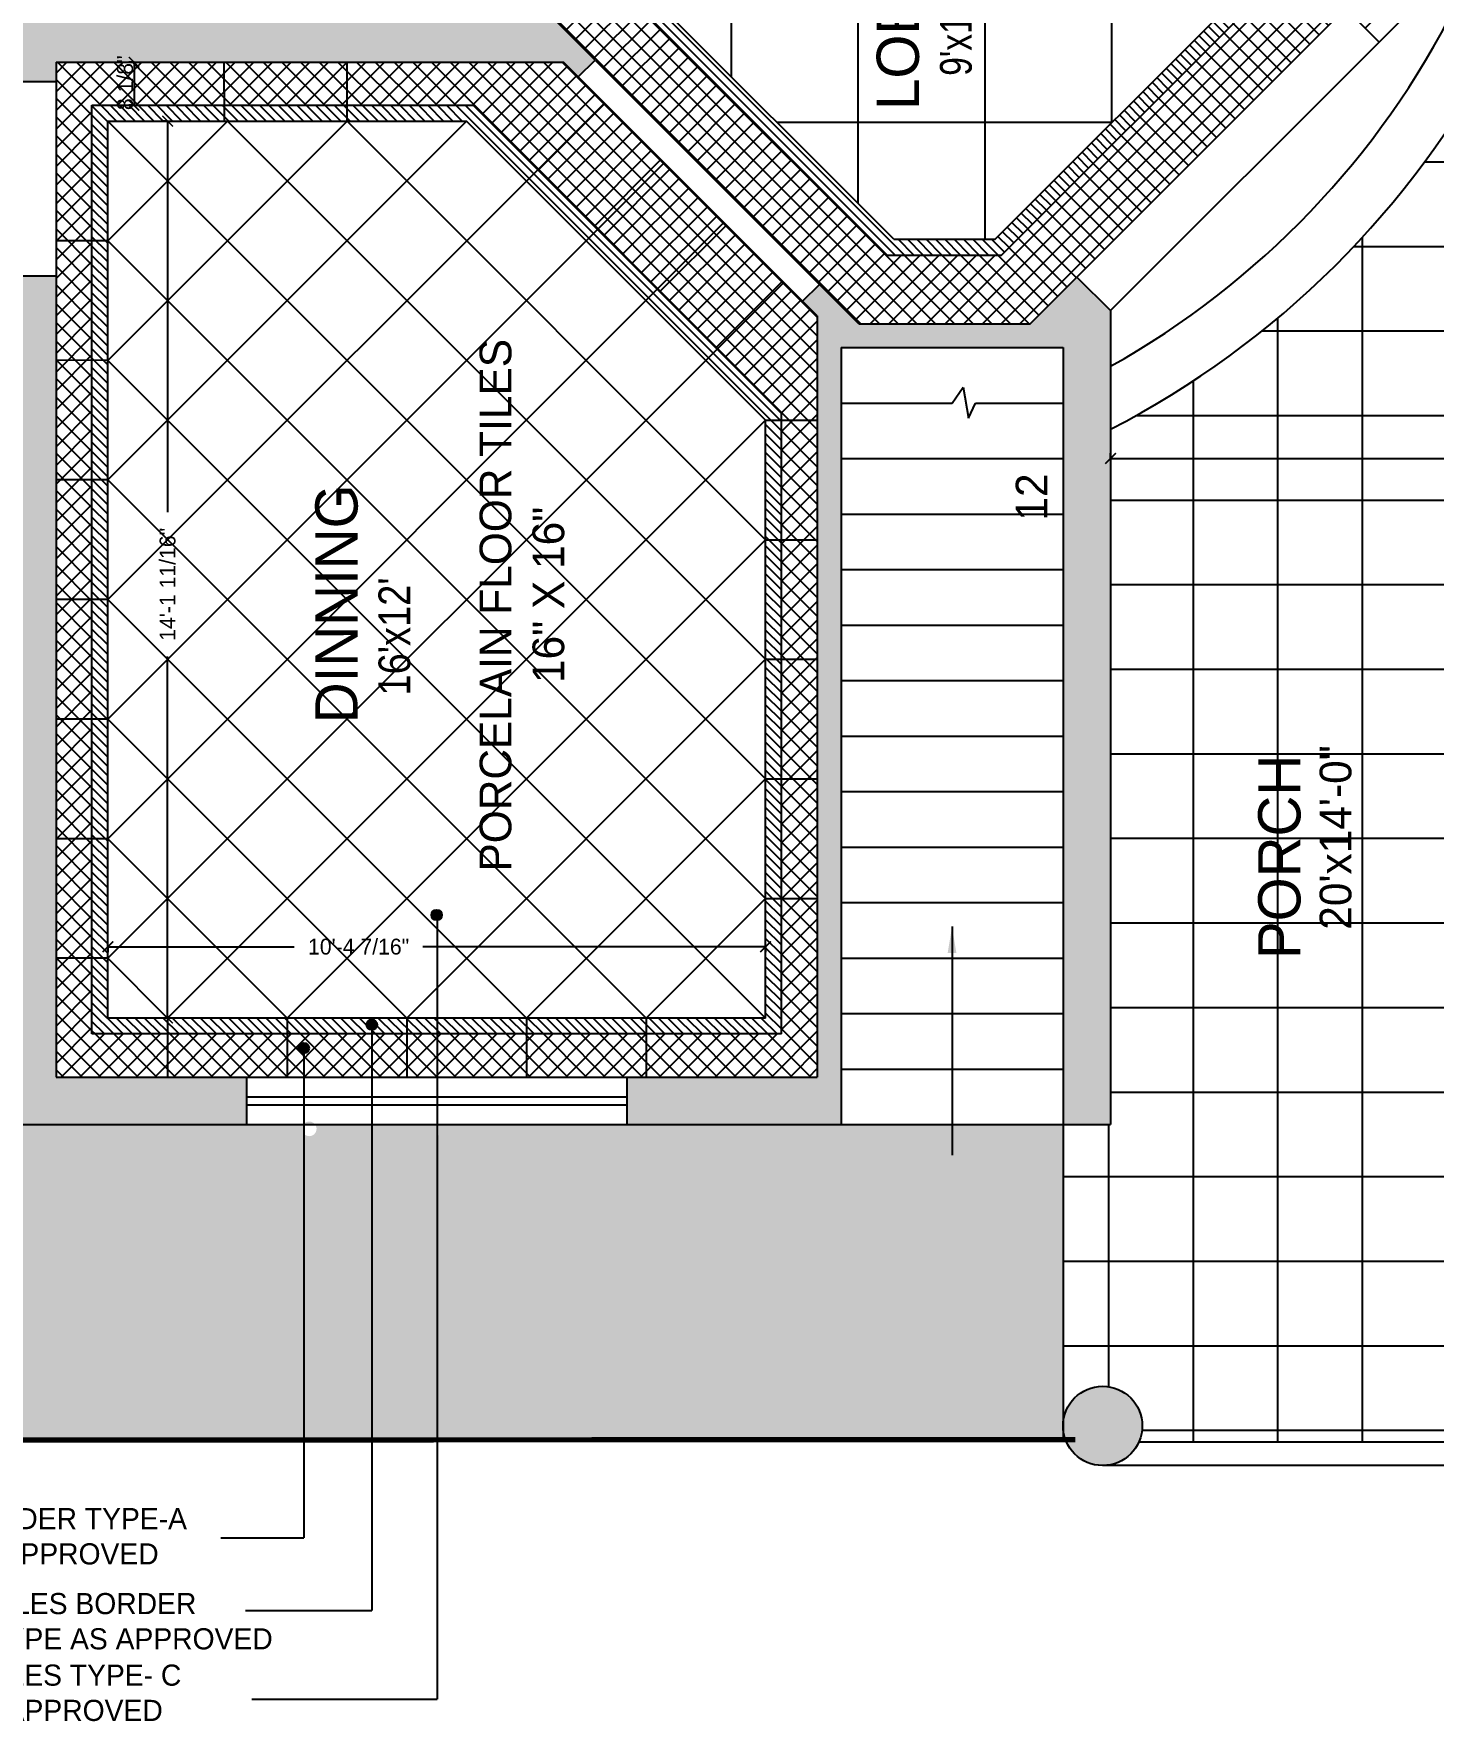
# Model space of a CAD drawing. Extents: x 10753 to 18704, y -5361 to 1140.
# Drawn here: x 14694.2 to 14958.9, y -1560.5 to -1241.2 of the extents above; entities that cross this region are included whole.
import ezdxf

# ---------------------------------------------------------------- set-up
doc = ezdxf.new("R2010")
doc.units = 0
doc.header["$LTSCALE"] = 30
doc.header["$MEASUREMENT"] = 0
doc.header["$PDMODE"] = 3
doc.layers.get('0').update_dxf_attribs({"linetype": 'CONTINUOUS'})
doc.layers.get('DEFPOINTS').update_dxf_attribs({"linetype": 'CONTINUOUS'})
for name, color, linetype in [('DIM', 6, 'CONTINUOUS'), ('FLOORING', 194, 'CONTINUOUS'), ('Flooring border', 194, 'CONTINUOUS'), ('stairs terrace', 1, 'CONTINUOUS'), ('TEXT', 13, 'CONTINUOUS'), ('WALL', 2, 'CONTINUOUS'), ('Walls Hatch', 51, 'CONTINUOUS'), ('WINDOW', 5, 'CONTINUOUS')]:
    doc.layers.add(name, color=color, linetype=linetype)
doc.styles.add('EE', font='eurr____.ttf')
doc.styles.get("Standard").update_dxf_attribs({"font": 'stylu.ttf', "height": 3})
doc.dimstyles.new('D1', dxfattribs={"dimtxt": 6, "dimasz": 5, "dimexe": 1, "dimexo": 2, "dimgap": 1, "dimtad": 1, "dimdec": 4, "dimzin": 3, "dimdsep": 46, "dimlunit": 4, "dimtxsty": 'Standard', "dimcen": 3, "dimclrd": 7, "dimclre": 7, "dimclrt": 2, "dimadec": 0, "dimazin": 0, "dimtfac": 1, "dimtdec": 4, "dimtofl": 0, "dimtmove": 2, "dimatfit": 3, "dimfxl": 1, "dimfrac": 2, "dimtolj": 1, "dimtzin": 1, "dimarcsym": 0})
pattern_1 = [(135, (18977.55259874927, -15969.42390027135), (-0.8838834764831844, -0.8838834764831842), [])]

# ---------------------------------------------------------------- blocks, each defined once
blk = doc.blocks.new('WINDOW')
for p, q in [((12, 0), (0, 0)), ((12, -3.75), (0, -3.75)), ((12, -5.25), (0, -5.25)), ((12, -9), (0, -9))]:
    blk.add_line(p, q)
blk = doc.blocks.new('_ArchTick')
at = {"color": 0, "linetype": 'ByBlock', "const_width": 0.15}
blk.add_lwpolyline([(-0.5, -0.5), (0.5, 0.5)], dxfattribs=at)
blk = doc.blocks.new('*D325')
at = {"layer": 'DEFPOINTS', "color": 0, "transparency": 16777216}
for p in [(14897.89477537861, -1321.544338111734), (15058.39477537861, -1321.544338111734), (15058.39477537861, -1321.544338111734)]:
    blk.add_point(p, dxfattribs=at)
at = {"layer": 'FLOORING', "color": 4, "lineweight": -2, "transparency": 16777216}
for p, q in [((14897.89477537861, -1321.544338111734), (14897.89477537861, -1320.544338111734)), ((14897.89477537861, -1321.544338111734), (14968.38072825355, -1321.544338111734)), ((15058.39477537861, -1321.544338111734), (14989.75774143071, -1321.544338111734)), ((15058.39477537861, -1321.544338111734), (15058.39477537861, -1320.544338111734))]:
    blk.add_line(p, q, dxfattribs=at)
at = {"layer": 'FLOORING', "color": 4, "lineweight": -2, "transparency": 16777216, "xscale": 2, "yscale": 2, "zscale": 2, "rotation": 180}
blk.add_blockref('_ArchTick', (14897.89477537861, -1321.544338111734), dxfattribs=at)
at = {"layer": 'FLOORING', "color": 4, "lineweight": -2, "transparency": 16777216, "xscale": 2, "yscale": 2, "zscale": 2}
blk.add_blockref('_ArchTick', (15058.39477537861, -1321.544338111734), dxfattribs=at)
at = {"layer": 'FLOORING', "color": 4, "transparency": 16777216, "insert": (14979.06923484213, -1321.544338111734), "char_height": 3, "attachment_point": 5}
blk.add_mtext('\\A1;13\'-4 1/2"', dxfattribs=at)
blk = doc.blocks.new('*D326')
at = {"layer": 'DEFPOINTS', "color": 0, "transparency": 16777216}
for p in [(14716.52393313077, -1246.576059981014), (14713.12962111876, -1254.723246238625), (14716.52393313077, -1254.723246238625)]:
    blk.add_point(p, dxfattribs=at)
at = {"layer": 'FLOORING', "color": 4, "lineweight": -2, "transparency": 16777216}
for p, q in [((14713.12962111876, -1246.576059981014), (14712.12962111876, -1246.576059981014)), ((14713.12962111876, -1246.576059981014), (14713.12962111876, -1254.723246238625)), ((14713.12962111876, -1254.723246238625), (14712.12962111876, -1254.723246238625))]:
    blk.add_line(p, q, dxfattribs=at)
at = {"layer": 'FLOORING', "color": 4, "lineweight": -2, "transparency": 16777216, "xscale": 2, "yscale": 2, "zscale": 2}
for p, rotation in [((14713.12962111876, -1246.576059981014), 90), ((14713.12962111876, -1254.723246238625), 270)]:
    blk.add_blockref('_ArchTick', p, dxfattribs=dict(at, rotation=rotation))
at = {"layer": 'FLOORING', "color": 4, "transparency": 16777216, "insert": (14711.43196372491, -1250.464385152436), "char_height": 3, "attachment_point": 5, "rotation": 90}
blk.add_mtext('\\A1;8 1/8"', dxfattribs=at)
blk = doc.blocks.new('*D327')
at = {"layer": 'DEFPOINTS', "color": 0, "transparency": 16777216}
for p in [(14719.48308713318, -1257.723246238625), (14719.48308713318, -1427.428873723407), (14719.48308713318, -1427.428873723407)]:
    blk.add_point(p, dxfattribs=at)
at = {"layer": 'FLOORING', "color": 4, "lineweight": -2, "transparency": 16777216}
for p, q in [((14719.48308713318, -1257.723246238625), (14718.48308713318, -1257.723246238625)), ((14719.48308713318, -1257.723246238625), (14719.48308713318, -1331.685632356807)), ((14719.48308713318, -1427.428873723407), (14719.48308713318, -1359.018721668667)), ((14719.48308713318, -1427.428873723407), (14718.48308713318, -1427.428873723407))]:
    blk.add_line(p, q, dxfattribs=at)
at = {"layer": 'FLOORING', "color": 4, "lineweight": -2, "transparency": 16777216, "xscale": 2, "yscale": 2, "zscale": 2}
for p, rotation in [((14719.48308713318, -1257.723246238625), 90), ((14719.48308713318, -1427.428873723407), 270)]:
    blk.add_blockref('_ArchTick', p, dxfattribs=dict(at, rotation=rotation))
at = {"layer": 'FLOORING', "color": 4, "transparency": 16777216, "insert": (14719.48308713318, -1345.352177012735), "char_height": 3, "attachment_point": 5, "rotation": 90}
blk.add_mtext('\\A1;14\'-1 11/16"', dxfattribs=at)
blk = doc.blocks.new('*D359')
at = {"layer": 'DEFPOINTS', "color": 0, "transparency": 16777216}
for p in [(14708.1693786342, -1409.807810915694), (14832.62017212303, -1409.807810915694), (14832.62017212303, -1413.920535069513)]:
    blk.add_point(p, dxfattribs=at)
at = {"layer": 'TEXT', "color": 4, "lineweight": -2, "transparency": 16777216}
for p, q in [((14708.1693786342, -1413.920535069513), (14708.1693786342, -1414.920535069513)), ((14708.1693786342, -1413.920535069513), (14743.44131716278, -1413.920535069513)), ((14832.62017212303, -1413.920535069513), (14767.79636840729, -1413.920535069513)), ((14832.62017212303, -1413.920535069513), (14832.62017212303, -1414.920535069513))]:
    blk.add_line(p, q, dxfattribs=at)
at = {"layer": 'TEXT', "color": 4, "lineweight": -2, "transparency": 16777216, "xscale": 2, "yscale": 2, "zscale": 2, "rotation": 180}
blk.add_blockref('_ArchTick', (14708.1693786342, -1413.920535069513), dxfattribs=at)
at = {"layer": 'TEXT', "color": 4, "lineweight": -2, "transparency": 16777216, "xscale": 2, "yscale": 2, "zscale": 2}
blk.add_blockref('_ArchTick', (14832.62017212303, -1413.920535069513), dxfattribs=at)
at = {"layer": 'TEXT', "color": 4, "transparency": 16777216, "insert": (14755.61884278504, -1413.920535069513), "char_height": 3, "attachment_point": 5}
blk.add_mtext('\\A1;10\'-4 7/16"', dxfattribs=at)

msp = doc.modelspace()

# ---------------------------------------------------------------- hatches: boundary and pattern name
at = {"layer": 'DEFPOINTS', "linetype": 'Continuous'}
h = msp.add_hatch(dxfattribs=at)
h.set_pattern_fill('ANSI31', color=51, angle=90)
h.set_pattern_definition([(135, (15130.67919500689, -18770.06797183647), (-0.0883883476483185, -0.0883883476483184), [])])
h.paths.add_polyline_path([(14962.65627455528, -1220.586638742994), (14962.65627455528, -1215.076059981025), (14958.15627455528, -1215.076059981025), (14958.15627455528, -1220.586638742994), (14950.81758127658, -1227.925332021686), (14957.18154230726, -1234.289293052364), (14959.73540700292, -1231.735428356716, 0.2329544322991379), (15016.4538813522, -1257.076059981025), (15058.39477537861, -1257.076059981025, -0.4744978678080794), (15051.04630615026, -1248.076059981025), (15049.39477537861, -1248.076059981025), (15049.39477537861, -1231.576059981025), (15040.39477537861, -1231.576059981025), (15040.39477537861, -1248.076059981025), (15016.27899094797, -1248.076059981025, -0.2627850937732732)])
h.paths.add_polyline_path([(15040.39477537861, -1186.576059981025), (15040.39477537861, -1198.576059981025), (15049.39477537861, -1198.576059981025), (15049.39477537861, -1186.576059981025), (15061.39477537861, -1186.576059981025), (15061.39477537861, -1048.576059981025), (15052.39477537861, -1048.576059981025), (15052.39477537861, -1177.576059981014), (14947.39477537861, -1177.576059981014), (14947.39477537861, -1186.576059981014), (14958.15627455528, -1186.576059981025)])
h.paths.add_polyline_path([(14958.15627455528, -1191.076059981025), (14962.65627455528, -1191.076059981025), (14962.65627455528, -1186.576059981025), (14958.15627455528, -1186.576059981025)], flags=17)
h.paths.add_polyline_path([(15014.20241947409, -1177.402819384535), (15014.20241947409, -1163.230784245433), (15007.25146779034, -1163.230784245433), (15007.25146779034, -1177.402819384535)], flags=25)
at = {"layer": 'DIM'}
msp.add_hatch(color=256, dxfattribs=at).paths.add_polyline_path([(14903.89477537861, -1504.576059981025, 1), (14888.89477537861, -1504.576059981025, 1)])
at = {"layer": 'FLOORING'}
h = msp.add_hatch(dxfattribs=at)
h.set_pattern_fill('AR-HBONE', color=256, scale=1.399999999999999, angle=90)
h.set_pattern_definition([(135, (15130.67919500689, -18770.06797183647), (-7.91959594928933, 1.084935391491876e-15), [16.79999999999999, -5.599999999999999]), (225, (15126.71939703189, -18766.10817386147), (-7.91959594928933, 1.084935391491876e-15), [16.79999999999999, -5.599999999999999])])
h.paths.add_polyline_path([(14180.07745588081, -940.5449251781042), (14180.07745588082, -1233.427195999525), (14239.39477537861, -1233.427195999525), (14239.39477537861, -1191.076059981025), (14239.39477537861, -1089.076059981025), (14239.39477537861, -1041.076059981025), (14239.39477537861, -976.5760599810251), (14417.79518575141, -976.5760599810251), (14417.79518575141, -940.5449251780933)])
edge = h.paths.add_edge_path()
edge.add_line((14180.07745588082, -1233.427195999525), (14180.07745588082, -1507.399280245785))
edge.add_line((14180.07745588082, -1507.399280245785), (14420.00133666198, -1507.326585569166))
edge.add_line((14420.00133666198, -1507.326585569166), (14420.00133666198, -1447.576059981014))
edge.add_line((14420.00133666198, -1447.576059981014), (14413.39477537861, -1447.576059981014))
edge.add_line((14413.39477537861, -1447.576059981014), (14239.39477537861, -1447.576059981014))
edge.add_line((14239.39477537861, -1447.576059981014), (14239.39477537861, -1420.576059981025))
edge.add_line((14239.39477537861, -1420.576059981025), (14239.39477537861, -1372.576059981014))
edge.add_line((14239.39477537861, -1372.576059981014), (14239.39477537861, -1363.934251971457))
edge.add_line((14239.39477537861, -1363.934251971457), (14238.86644854729, -1363.934251971457))
edge.add_arc((14214.86644854729, -1363.934251971457), 23.99999999999989, 136.4984074480027, 360, ccw=False)
edge.add_arc((14198.39031834142, -1347.883470242746), 1.044251245393724, -28.260457875478608, 153.237949571769, ccw=False)
edge.add_line((14199.31009936119, -1348.377902785343), (14214.86644854729, -1363.934251971457))
edge.add_line((14214.86644854729, -1363.934251971457), (14239.39477537861, -1363.934251971457))
edge.add_line((14239.39477537861, -1363.934251971457), (14239.39477537861, -1323.076059981025))
edge.add_line((14239.39477537861, -1323.076059981025), (14224.39477537861, -1323.076059981025))
edge.add_line((14224.39477537861, -1323.076059981025), (14224.39477537861, -1293.076059981025))
edge.add_line((14224.39477537861, -1293.076059981025), (14239.39477537861, -1293.076059981025))
edge.add_line((14239.39477537861, -1293.076059981025), (14239.39477537861, -1275.076059981025))
edge.add_line((14239.39477537861, -1275.076059981025), (14239.39477537861, -1233.427195999533))
edge.add_line((14239.39477537861, -1233.427195999533), (14180.07745588082, -1233.427195999525))
h.paths.add_polyline_path([(14510.89477537861, -1447.576059981036), (14474.89477537861, -1447.576059981014), (14449.39477537861, -1447.576059981014), (14445.21574767987, -1447.576059981014), (14445.21574767987, -1507.318945840057), (14745.24617628852, -1507.228039445444), (14745.24617628852, -1447.576059981025), (14734.39477537861, -1447.576059981025), (14633.89477537861, -1447.576059981025), (14561.89477537861, -1447.576059981025)])
h.paths.add_polyline_path([(14432.88960920212, -1447.576059981014), (14432.88960920212, -1507.322680543942), (14445.21574767987, -1507.318945840057), (14445.21574767987, -1447.576059981014)])
h.paths.add_polyline_path([(14420.00133666198, -1447.576059981014), (14420.00133666198, -1507.326585569166), (14432.88960920212, -1507.322680543942), (14432.88960920212, -1447.576059981014)])
h.paths.add_polyline_path([(14417.79518575141, -940.5449251780933), (14417.79518575141, -976.5760599810251), (14430.81865791855, -976.5760599810251), (14430.81865791855, -940.5449251780933)])
h.paths.add_polyline_path([(14430.81865791855, -940.5449251780933), (14430.81865791855, -976.5760599810251), (14442.77897326281, -976.5760599810251), (14442.77897326281, -940.5449251780933)])
h.paths.add_polyline_path([(14442.77897326281, -940.5449251780933), (14442.77897326281, -976.5760599810251), (14446.39477537861, -976.5760599810251), (14542.39477537861, -976.5760599810251), (14542.39477537861, -1000.576059981025), (14600.89477537861, -1000.576059981025), (14614.39894606288, -1000.576059981025), (14614.39894606288, -940.5449251780933)])
h.paths.add_polyline_path([(14627.42241823002, -940.5449251780933), (14627.42241823002, -1000.576059981025), (14639.38273357429, -1000.576059981025), (14639.38273357429, -940.5449251780933)])
h.paths.add_polyline_path([(14614.39894606288, -940.5449251780933), (14614.39894606288, -1000.576059981025), (14627.42241823002, -1000.576059981025), (14627.42241823002, -940.5449251780933)])
h.paths.add_polyline_path([(14639.38273357429, -940.5449251780933), (14639.38273357429, -1000.576059981025), (14639.38273357429, -1016.392498121194), (14758.2801892896, -1016.392498121194), (14758.2801892896, -1009.576059981025), (14744.89477537861, -1009.576059981025), (14744.89477537861, -1000.576059981025), (14803.39477537861, -1000.576059981025), (14803.39477537861, -976.5760599810251), (14863.39477537861, -976.5760599810251), (14912.24103584867, -976.5760599810251), (14912.24103584867, -940.5449251780933)])
h.paths.add_polyline_path([(14925.26450801581, -940.5449251780933), (14925.26450801581, -976.5760599810251), (14937.22482336007, -976.5760599810251), (14937.22482336007, -940.5449251780933)])
h.paths.add_polyline_path([(14912.24103584867, -940.5449251780933), (14912.24103584867, -976.5760599810251), (14925.26450801581, -976.5760599810251), (14925.26450801581, -940.5449251780933)])
h.paths.add_polyline_path([(14806.39477537861, -1447.576059981025), (14807.21977216969, -1447.576059981025), (14809.99275512506, -1447.576059981025), (14770.46058730641, -1447.576059981025), (14770.46058730641, -1507.220399716332), (14888.89477537861, -1507.184515272592), (14888.89477537861, -1447.576059981025), (14846.89477537861, -1447.576059981025)])
edge = h.paths.add_edge_path()
edge.add_arc((14746.2765024514, -1448.380148154055), 1.388529304667724, -137.9043679206693, 144.6131966806651, ccw=False)
edge.add_line((14745.24617628852, -1449.310976617316), (14745.24617628852, -1507.228039445444))
edge.add_line((14745.24617628852, -1507.228039445444), (14770.46058730641, -1507.224134420224))
edge.add_line((14770.46058730641, -1507.224134420224), (14770.74165433761, -1447.576059981025))
edge.add_line((14770.74165433761, -1447.576059981025), (14745.14448838792, -1447.576059981025))
h.paths.add_polyline_path([(14937.22482336007, -940.5449251780933), (14937.22482336007, -976.5760599810251), (15016.39477537861, -976.5760599810251), (15061.39477537861, -976.5760599810251), (15061.39477537861, -940.5449251780824)])
h = msp.add_hatch(dxfattribs=at)
h.set_pattern_fill('ANSI37', color=256, scale=20, angle=90)
h.set_pattern_definition([(135, (20727.59804930542, -16980.59408258465), (-1.767766952966368, -1.767766952966368), []), (225, (20727.59804930542, -16980.59408258465), (1.767766952966368, -1.767766952966368), [])])
h.paths.add_polyline_path([(14813.22509996381, -1102.689600847044), (14813.22509996381, -1118.994550855835), (14792.81251709851, -1154.350181492232), (14762.81251709851, -1206.311705719306), (14758.39477537861, -1213.963458832893), (14758.39477537861, -1237.576059981025), (14791.75873640929, -1237.576059981025), (14800.36355245836, -1246.180876030082), (14842.78995932955, -1288.607282901275), (14850.25873640929, -1296.076059981025), (14882.66685331725, -1296.076059981025), (14891.53081434793, -1287.212098950336), (14942.33229990234, -1236.410613395926), (14950.81758127658, -1227.925332021686), (14958.15627455528, -1220.586638742994), (14958.15627455528, -1215.076059981025), (14958.15627455528, -1191.076059981025), (14958.15627455528, -1186.576059981025), (14947.39477537861, -1186.576059981014), (14905.39477537861, -1186.576059981014), (14892.85909790647, -1186.576059981014), (14892.85909790647, -1189.909377899164, -0.298311130927857), (14890.45782519108, -1193.575993650707, -0.210325622980861), (14847.23519421588, -1193.427377413716, -0.2964399110829612), (14844.85909790647, -1189.771842322426), (14844.85909790647, -1179.846493685136), (14891.42883827992, -1171.141100484424, 0.3464394004816791)])
h.paths.add_polyline_path([(14875.08159487803, -1160.971745991935), (14828.87016148097, -1169.610160010646), (14828.87016148097, -1197.600389929933, 0.270737713234196), (14895.65368886606, -1205.492494843207, 0.1395935632589447), (14902.84320522615, -1199.576059981025), (14945.15627455528, -1199.576059981025), (14945.15627455528, -1215.201862432144), (14877.2820770064, -1283.076059981014), (14855.64351272014, -1283.076059981025), (14797.14351272014, -1224.576059981025), (14771.39477537861, -1224.576059981025), (14771.39477537861, -1217.446798334493), (14828.59445903671, -1118.374040061817, -0.2341925801142559)], flags=16)
h.paths.add_polyline_path([(14870.88462993253, -1158.704329197224), (14825.00430741231, -1167.280847866006), (14825.00430741231, -1198.379966538273, 0.2808455264099263), (14896.85273432952, -1208.242456656864, 0.119000160813809), (14904.33666764584, -1202.576059981025), (14942.15627455528, -1202.576059981025), (14942.15627455528, -1213.959221745024), (14876.03943631928, -1280.076059981014), (14856.88615340726, -1280.076059981025), (14798.38615340726, -1221.576059981025), (14774.39477537861, -1221.576059981025), (14774.39477537861, -1218.250645911784), (14829.99694429409, -1121.944864339186, -0.2111537080904453)], flags=0)
h.paths.add_polyline_path([(14850.14465427291, -1137.970802913705), (14850.14465427291, -1161.970802913694), (14826.14465427291, -1161.970802913694), (14826.14465427291, -1137.970802913694)], flags=0)
h.paths.add_polyline_path([(14898.14465427291, -1233.970802913694), (14898.14465427291, -1209.970802913694), (14922.14465427291, -1209.970802913705), (14922.14465427291, -1233.970802913694), (14898.14465427291, -1233.970802913694), (14898.14465427291, -1257.970802913705), (14850.14465427291, -1257.970802913694), (14850.14465427291, -1233.970802913694)], flags=0)
h.paths.add_polyline_path([(14868.55800780171, -1212.006489170626), (14868.55800780171, -1198.018934265795), (14859.39329330684, -1198.018934265795), (14859.39329330684, -1212.006489170626)], flags=8)
h = msp.add_hatch(dxfattribs=at)
h.set_pattern_fill('ANSI31', color=256, scale=10, angle=90)
h.set_pattern_definition(pattern_1)
h.paths.add_polyline_path([(14877.2820770064, -1283.076059981015), (14945.15627455528, -1215.201862432143), (14945.15627455528, -1199.576059981026), (14902.84320522615, -1199.576059981026, -0.1395935632588914), (14895.65368886606, -1205.492494843211, -0.270737713234188), (14828.87016148097, -1197.600389929941), (14828.87016148097, -1169.610160010645), (14875.08159487803, -1160.971745991936, 0.2341925801142831), (14828.59445903672, -1118.374040061815), (14771.39477537861, -1217.446798334489), (14771.39477537861, -1224.576059981026), (14797.14351272014, -1224.576059981024), (14855.64351272014, -1283.076059981024)])
h.paths.add_polyline_path([(14825.00430741231, -1167.280847866004), (14825.00430741231, -1198.379966538278, 0.2808455264099035), (14896.85273432951, -1208.242456656868, 0.1190001608137804), (14904.33666764584, -1202.576059981026), (14942.15627455528, -1202.576059981026), (14942.15627455528, -1213.959221745026), (14876.03943631929, -1280.076059981013), (14856.88615340726, -1280.076059981026), (14798.38615340726, -1221.576059981026), (14774.39477537861, -1221.576059981027), (14774.39477537861, -1218.250645911785), (14829.99694429409, -1121.944864339177, -0.2111537080904573), (14870.88462993253, -1158.704329197224)], flags=16)
h.paths.add_polyline_path([(14826.14465427291, -1161.970802913696), (14826.14465427291, -1137.970802913693), (14850.14465427291, -1137.9708029137), (14850.14465427291, -1161.970802913695)], flags=0)
h.paths.add_polyline_path([(14850.14465427291, -1233.970802913696), (14898.14465427291, -1233.970802913695), (14898.14465427291, -1209.970802913695), (14922.14465427291, -1209.970802913698), (14922.14465427291, -1233.970802913695), (14898.14465427291, -1233.970802913695), (14898.14465427291, -1257.970802913704), (14850.14465427291, -1257.970802913698)], flags=0)
h = msp.add_hatch(dxfattribs=at)
h.set_pattern_fill('NET', color=256, scale=128, angle=90)
h.set_pattern_definition([(90, (18977.55259874927, -15969.42390027135), (-16, 9.797174393178826e-16), []), (180, (18977.55259874927, -15969.42390027135), (-1.979717439317882e-15, -16), [])])
edge = h.paths.add_edge_path()
edge.add_line((15057.55739675774, -1257.076059981025), (15016.4538813522, -1257.076059981025))
edge.add_arc((15013.81367845584, -1186.840312982009), 70.28535286845921, 232.88761062016948, 272.1527683246654, ccw=False)
edge.add_arc((14819.18102176971, -1163.382588187965), 171.7366215949741, 297.2800389291807, 332.4217847642528, ccw=False)
edge.add_line((14897.89477537861, -1316.018141679456), (14897.89477537861, -1447.576059981025))
edge.add_line((14897.89477537861, -1447.576059981025), (14888.89477537861, -1447.576059981025))
edge.add_line((14888.89477537861, -1447.576059981025), (14888.89477537861, -1504.576059981025))
edge.add_arc((14896.39477537861, -1504.576059981025), 7.5, 90, 180, ccw=False)
edge.add_arc((14896.39477537861, -1504.576059981025), 7.5, -23.578178478201778, 90, ccw=False)
edge.add_line((14903.26863892105, -1507.576059981025), (15051.52091183618, -1507.576059981025))
edge.add_arc((15058.46245518838, -1504.581578711864), 7.559890355149792, 96.87585438728081, 203.3346677243973, ccw=False)
edge.add_line((15057.55739675774, -1497.076059981025), (15057.55739675774, -1257.076059981025))
h = msp.add_hatch(dxfattribs=at)
h.set_pattern_fill('ANSI37', color=256, scale=20, angle=90)
h.set_pattern_definition([(135, (18977.55259874927, -15969.42390027135), (-1.767766952966368, -1.767766952966368), []), (225, (18977.55259874927, -15969.42390027135), (1.767766952966368, -1.767766952966368), [])])
h.paths.add_polyline_path([(14794.39477537862, -1246.576059981014), (14698.39477537861, -1246.576059981014), (14698.39477537861, -1438.576059981025), (14842.39477537861, -1438.576059981025), (14842.39477537861, -1294.576059981014)])
h.paths.add_polyline_path([(14835.62017212303, -1313.049148046435), (14835.62017212303, -1430.428873723407), (14705.1693786342, -1430.428873723407), (14705.1693786342, -1254.723246238625), (14777.29427031522, -1254.723246238625)], flags=16)
h.paths.add_polyline_path([(14832.62017212303, -1314.291788733555), (14832.62017212303, -1427.428873723407), (14708.1693786342, -1427.428873723407), (14708.1693786342, -1257.723246238625), (14776.0516296281, -1257.723246238625)], flags=0)
h.paths.add_polyline_path([(14832.62017212303, -1314.291788733555), (14821.30646362405, -1325.605497232545), (14832.62017212303, -1336.919205731524), (14821.30646362405, -1348.232914230515), (14832.62017212303, -1359.546622729494), (14821.30646362405, -1370.860331228474), (14832.62017212303, -1382.174039727468), (14821.30646362404, -1393.487748226443), (14832.62017212303, -1404.801456725434), (14809.99275512506, -1427.428873723407), (14798.67904662607, -1416.115165224413), (14787.36533812709, -1427.428873723407), (14776.05162962811, -1416.115165224424), (14764.73792112912, -1427.428873723407), (14753.42421263014, -1416.115165224424), (14742.11050413115, -1427.428873723407), (14730.79679563217, -1416.115165224413), (14719.48308713318, -1427.428873723407), (14708.1693786342, -1416.115165224413), (14719.48308713318, -1404.801456725434), (14708.1693786342, -1393.487748226443), (14719.48308713318, -1382.174039727468), (14708.1693786342, -1370.860331228474), (14719.48308713318, -1359.546622729494), (14708.1693786342, -1348.232914230515), (14719.48308713318, -1336.919205731524), (14708.16937863419, -1325.605497232534), (14719.48308713318, -1314.291788733555), (14708.16937863419, -1302.978080234564), (14719.48308713318, -1291.664371735585), (14708.16937863419, -1280.350663236595), (14730.79679563216, -1257.723246238625), (14742.11050413115, -1269.036954737615), (14753.42421263013, -1257.723246238625), (14764.73792112912, -1269.036954737615), (14776.0516296281, -1257.723246238625)], flags=0)
h = msp.add_hatch(dxfattribs=at)
h.set_pattern_fill('ANSI31', color=256, scale=10, angle=90)
h.set_pattern_definition(pattern_1)
h.paths.add_polyline_path([(14812.11407546861, -1289.543051392023), (14809.99275512505, -1291.664371735585), (14821.30646362405, -1302.978080234575), (14823.42778396761, -1300.856759891017)])
h.paths.add_polyline_path([(14823.42778396761, -1300.856759891017), (14821.30646362405, -1302.978080234575), (14832.62017212303, -1314.291788733555), (14835.62017212303, -1314.291788733555), (14835.62017212303, -1313.049148046435)])
h.paths.add_polyline_path([(14832.62017212303, -1314.291788733555), (14832.62017212303, -1336.919205731524), (14835.62017212303, -1336.919205731524), (14835.62017212303, -1314.291788733555)])
h.paths.add_polyline_path([(14832.62017212303, -1336.919205731524), (14832.62017212303, -1359.546622729494), (14835.62017212303, -1359.546622729494), (14835.62017212303, -1336.919205731524)])
h.paths.add_polyline_path([(14832.62017212303, -1359.546622729494), (14832.62017212303, -1382.174039727468), (14835.62017212303, -1382.174039727468), (14835.62017212303, -1359.546622729494)])
h.paths.add_polyline_path([(14832.62017212303, -1382.174039727468), (14832.62017212303, -1404.801456725434), (14835.62017212303, -1404.801456725434), (14835.62017212303, -1382.174039727468)])
h.paths.add_polyline_path([(14832.62017212303, -1404.801456725434), (14832.62017212303, -1427.428873723407), (14809.99275512506, -1427.428873723407), (14809.99275512506, -1430.428873723407), (14835.62017212303, -1430.428873723407), (14835.62017212303, -1404.801456725434)])
h.paths.add_polyline_path([(14787.36533812709, -1427.428873723407), (14787.36533812709, -1430.428873723407), (14809.99275512506, -1430.428873723407), (14809.99275512506, -1427.428873723407)])
h.paths.add_polyline_path([(14764.73792112912, -1427.428873723407), (14764.73792112912, -1430.428873723407), (14787.36533812709, -1430.428873723407), (14787.36533812709, -1427.428873723407)])
h.paths.add_polyline_path([(14742.11050413115, -1427.428873723407), (14742.11050413115, -1430.428873723407), (14764.73792112912, -1430.428873723407), (14764.73792112912, -1427.428873723407)])
h.paths.add_polyline_path([(14719.48308713318, -1427.428873723407), (14719.48308713318, -1430.428873723407), (14742.11050413115, -1430.428873723407), (14742.11050413115, -1427.428873723407)])
h.paths.add_polyline_path([(14705.1693786342, -1416.115165224413), (14705.1693786342, -1430.428873723407), (14719.48308713318, -1430.428873723407), (14719.48308713318, -1427.428873723407), (14708.1693786342, -1427.428873723407), (14708.1693786342, -1416.115165224413)])
h.paths.add_polyline_path([(14705.1693786342, -1393.487748226443), (14705.1693786342, -1416.115165224413), (14708.1693786342, -1416.115165224413), (14708.1693786342, -1393.487748226443)])
h.paths.add_polyline_path([(14705.1693786342, -1370.860331228484), (14705.1693786342, -1393.487748226443), (14708.1693786342, -1393.487748226443), (14708.1693786342, -1370.860331228484)])
h.paths.add_polyline_path([(14705.1693786342, -1348.232914230515), (14705.1693786342, -1370.860331228484), (14708.1693786342, -1370.860331228484), (14708.1693786342, -1348.232914230515)])
h.paths.add_polyline_path([(14705.1693786342, -1325.605497232534), (14705.1693786342, -1348.232914230515), (14708.1693786342, -1348.232914230515), (14708.1693786342, -1325.605497232534)])
h.paths.add_polyline_path([(14705.1693786342, -1302.968184578165), (14705.1693786342, -1325.605497232534), (14708.1693786342, -1325.605497232534), (14708.1693786342, -1302.978080234564)])
h.paths.add_polyline_path([(14705.1693786342, -1280.350663236606), (14705.1693786342, -1302.968184578165), (14708.1693786342, -1302.978080234564), (14708.1693786342, -1280.350663236606)])
h.paths.add_polyline_path([(14705.1693786342, -1254.723246238625), (14705.1693786342, -1280.350663236606), (14708.1693786342, -1280.350663236606), (14708.1693786342, -1257.723246238625), (14730.27228745191, -1257.723246238625), (14730.24681725704, -1254.723246238625)])
h.paths.add_polyline_path([(14730.24681725704, -1254.723246238625), (14730.27228745191, -1257.723246238625), (14753.42421263013, -1257.723246238625), (14753.42421263013, -1254.723246238625)])
h.paths.add_polyline_path([(14753.42421263013, -1254.723246238625), (14753.42421263013, -1257.723246238625), (14776.0516296281, -1257.723246238625), (14787.36533812709, -1269.036954737615), (14789.48665847065, -1266.915634394057), (14777.29427031522, -1254.723246238625)])
h.paths.add_polyline_path([(14789.48665847065, -1266.915634394057), (14787.36533812709, -1269.036954737615), (14798.67904662607, -1280.350663236595), (14800.80036696963, -1278.229342893037)])
h.paths.add_polyline_path([(14800.80036696963, -1278.229342893037), (14798.67904662607, -1280.350663236595), (14809.99275512505, -1291.664371735585), (14812.11407546861, -1289.543051392023)])
h = msp.add_hatch(color=0, dxfattribs=at)
h.dxf.hatch_style = 1
h.paths.add_polyline_path([(14770.39051491831, -1408.920254435275, 1), (14770.39051491831, -1406.932515981867, 1)])
h = msp.add_hatch(color=0, dxfattribs=at)
h.dxf.hatch_style = 1
h.paths.add_polyline_path([(14758.13444882867, -1429.672510587794, 1), (14758.13444882867, -1427.684772134396, 1)])
h = msp.add_hatch(color=0, dxfattribs=at)
h.dxf.hatch_style = 1
h.paths.add_polyline_path([(14745.24617628852, -1434.105448879674, 1), (14745.24617628852, -1432.117710426266, 1)])
at = {"layer": 'Walls Hatch', "linetype": 'Continuous'}
h = msp.add_hatch(color=51, dxfattribs=at)
h.dxf.hatch_style = 1
h.paths.add_polyline_path([(14509.39477537861, -1249.576059981025), (14509.39477537861, -1258.576059981025), (14533.39477537861, -1258.576059981025), (14533.39477537861, -1249.576059981025)], flags=17)
h.paths.add_polyline_path([(14925.26450801581, -976.5760599810251), (14925.26450801581, -985.5760599810251), (14937.22482336007, -985.5760599810251), (14937.22482336007, -976.5760599810251)])
h.paths.add_polyline_path([(14912.24103584867, -976.5760599810251), (14912.24103584867, -985.5760599810251), (14925.26450801581, -985.5760599810251), (14925.26450801581, -976.5760599810251)])
h.paths.add_polyline_path([(14863.39477537861, -976.5760599810251), (14863.39477537861, -985.5760599810251), (14912.24103584867, -985.5760599810251), (14912.24103584867, -976.5760599810251)])
h.paths.add_polyline_path([(14793.98887924395, -1134.312662488244), (14797.41961612339, -1146.370451905646), (14804.06666125994, -1134.857432008933), (14802.62939430525, -1119.346851398508)])
h.paths.add_polyline_path([(14788.00009660511, -1144.685538294206), (14791.92104038696, -1152.559854909524, -0.0188100367511351), (14794.52561953182, -1151.383001039184), (14797.41961612339, -1146.370451905646), (14793.98887924395, -1134.312662488244)])
h.paths.add_polyline_path([(14788.00009660511, -1144.685538294206), (14785.01828846445, -1149.850181492232), (14792.81251709851, -1154.350181492232)])
h.paths.add_polyline_path([(14353.39477537861, -1177.576059981025), (14353.39477537861, -1150.576059981025), (14344.39477537861, -1150.576059981025), (14344.39477537861, -1177.576059981025), (14248.39477537861, -1177.576059981025), (14248.39477537861, -1098.076059981025), (14309.89477537861, -1098.076059981025), (14309.89477537861, -1093.576059981025), (14248.39477537861, -1093.576059981025), (14248.39477537861, -1089.076059981025), (14239.39477537861, -1089.076059981025), (14239.39477537861, -1191.076059981025), (14248.39477537861, -1191.076059981025), (14248.39477537861, -1186.576059981025), (14453.89477537861, -1186.576059981025), (14453.89477537861, -1191.076059981025), (14462.89477537861, -1191.076059981025), (14462.89477537861, -1186.576059981025), (14486.89477537861, -1186.576059981025), (14486.89477537861, -1177.576059981025)])
h.paths.add_polyline_path([(14239.39477537861, -976.5760599810251), (14239.39477537861, -1041.076059981025), (14248.39477537861, -1041.076059981025), (14248.39477537861, -985.5760599810251), (14344.39477537861, -985.5760599810251), (14344.39477537861, -1093.576059981025), (14339.89477537861, -1093.576059981025), (14339.89477537861, -1098.076059981025), (14344.39477537861, -1098.076059981025), (14344.39477537861, -1102.576059981025), (14353.39477537861, -1102.576059981025), (14353.39477537861, -985.5760599810251), (14417.79518575141, -985.5760599810251), (14417.79518575141, -976.5760599810251)])
h.paths.add_polyline_path([(14417.79518575141, -976.5760599810251), (14417.79518575141, -985.5760599810251), (14430.81865791855, -985.5760599810251), (14430.81865791855, -976.5760599810251)])
h.paths.add_polyline_path([(14430.81865791855, -976.5760599810251), (14430.81865791855, -985.5760599810251), (14442.77897326281, -985.5760599810251), (14442.77897326281, -976.5760599810251)])
h.paths.add_polyline_path([(14442.77897326281, -976.5760599810251), (14442.77897326281, -985.5760599810251), (14446.39477537861, -985.5760599810251), (14446.39477537861, -976.5760599810251)])
h.paths.add_polyline_path([(14533.39477537861, -1000.576059981025), (14533.39477537861, -1177.576059981025), (14528.89477537861, -1177.576059981025), (14528.89477537861, -1186.400469859307), (14529.07036550033, -1186.576059981025), (14542.39477537861, -1186.576059981025), (14542.39477537861, -1009.576059981025), (14600.89477537861, -1009.576059981025), (14600.89477537861, -1000.576059981025), (14542.39477537861, -1000.576059981025)])
h.paths.add_polyline_path([(14744.89477537861, -1000.576059981025), (14744.89477537861, -1009.576059981025), (14812.39477537861, -1009.576059981025), (14812.39477537861, -1000.576059981025)])
h.paths.add_polyline_path([(14749.39477537861, -1211.551916101007), (14749.39477537861, -1237.576059981025), (14662.39477537861, -1237.576059981025), (14662.39477537861, -1246.576059981025), (14689.39477537861, -1246.576059981025), (14689.39477537861, -1250.192965874755), (14698.39477537861, -1250.192965874755), (14698.39477537861, -1246.576059981025), (14794.39477537861, -1246.576059981025), (14797.18157194302, -1249.362856545425), (14800.36355245836, -1246.180876030082), (14791.7587364093, -1237.576059981025), (14758.39477537861, -1237.576059981025), (14758.39477537861, -1213.963458832893), (14762.81251709851, -1206.311705719306), (14755.01828846445, -1201.811705719306)])
h.paths.add_polyline_path([(14689.39477537861, -1287.076059981025), (14689.39477537861, -1438.576059981025), (14633.89477537861, -1438.576059981014), (14633.89477537861, -1447.576059981025), (14734.39477537861, -1447.576059981025), (14734.39477537861, -1438.576059981025), (14698.39477537861, -1438.576059981025), (14698.39477537861, -1287.076059981025)])
h.paths.add_polyline_path([(14533.39477537861, -1438.576059981014), (14533.39477537861, -1411.576059981025), (14528.89477537861, -1411.576059981025), (14528.89477537861, -1438.576059981014), (14510.89477537861, -1438.576059981014), (14510.89477537861, -1447.576059981036), (14561.89477537861, -1447.576059981025), (14561.89477537861, -1438.576059981014)])
h.paths.add_polyline_path([(14449.39477537861, -1438.576059981014), (14449.39477537861, -1447.576059981014), (14474.89477537861, -1447.576059981014), (14474.89477537861, -1438.576059981014)], flags=17)
h.paths.add_polyline_path([(14806.39477537861, -1438.576059981025), (14806.39477537861, -1447.576059981025), (14846.89477537861, -1447.576059981025), (14846.89477537861, -1300.576059981025), (14888.89477537861, -1300.576059981025), (14888.89477537861, -1447.576059981025), (14897.89477537861, -1447.576059981025), (14897.89477537861, -1293.576059981014), (14891.53081434793, -1287.212098950336), (14882.66685331725, -1296.076059981025), (14850.25873640929, -1296.076059981025), (14842.78995932955, -1288.607282901275), (14839.60797881421, -1291.789263416618), (14842.39477537861, -1294.576059981014), (14842.39477537861, -1438.576059981025)])
h.paths.add_polyline_path([(14885.86859106839, -1134.436459263864), (14889.86946867211, -1130.435581660136), (14886.68748815678, -1127.253601144804), (14881.03063390728, -1127.253601144804), (14865.47428472118, -1111.697251958694), (14865.47428472118, -1106.040397709208), (14862.29230420584, -1102.858417193865), (14857.71073270062, -1107.439988699085, 0.151876917255457), (14804.22509996381, -1093.691583005225), (14804.22509996381, -1116.583008123956), (14802.62939430525, -1119.346851398508), (14804.06666125994, -1134.857432008933), (14813.22509996381, -1118.994550855835), (14813.22509996381, -1102.689600847044, -0.3990639420172367), (14892.85909790647, -1186.576059981014), (14905.39477537861, -1186.576059981014), (14905.39477537861, -1177.576059981014), (14901.42258962972, -1177.576059981014, 0.1252066019304865)])
h.paths.add_polyline_path([(14947.39477537861, -1177.576059981014), (14947.39477537861, -1186.576059981014), (14958.15627455528, -1186.576059981025), (15040.39477537861, -1186.576059981025), (15040.39477537861, -1198.576059981025), (15049.39477537861, -1198.576059981025), (15049.39477537861, -1186.576059981025), (15061.39477537861, -1186.576059981025), (15061.39477537861, -1048.576059981025), (15052.39477537861, -1048.576059981025), (15052.39477537861, -1177.576059981014)])
h.paths.add_polyline_path([(14962.65627455528, -1220.586638742994), (14962.65627455528, -1215.076059981025), (14958.15627455528, -1215.076059981025), (14958.15627455528, -1220.586638742994), (14950.81758127658, -1227.925332021686), (14957.18154230726, -1234.289293052364), (14959.73540700292, -1231.735428356716, 0.2329544322991367), (15016.4538813522, -1257.076059981025), (15058.39477537861, -1257.076059981025, -0.4744978678080817), (15051.04630615026, -1248.076059981025), (15049.39477537861, -1248.076059981025), (15049.39477537861, -1231.576059981025), (15040.39477537861, -1231.576059981025), (15040.39477537861, -1248.076059981025), (15016.27899094797, -1248.076059981025, -0.2627850937732726)])
h.paths.add_polyline_path([(15040.39477537861, -1210.576059981025), (15040.39477537861, -1219.576059981025), (15049.39477537861, -1219.576059981025), (15049.39477537861, -1210.576059981025)])
h.paths.add_polyline_path([(14937.22482336007, -976.5760599810251), (14937.22482336007, -985.5760599810251), (15016.39477537861, -985.5760599810251), (15016.39477537861, -976.5760599810251)])
h.paths.add_polyline_path([(14248.39477537861, -1438.576059981014), (14248.39477537861, -1420.576059981025), (14239.39477537861, -1420.576059981025), (14239.39477537861, -1447.576059981014), (14413.39477537861, -1447.576059981014), (14413.39477537861, -1438.576059981014), (14408.89477537861, -1438.576059981014), (14408.89477537861, -1351.576059981025), (14528.89477537861, -1351.576059981025), (14528.89477537861, -1375.576059981025), (14533.39477537861, -1375.576059981025), (14533.39477537861, -1258.576059981025), (14528.89477537861, -1258.576059981025), (14528.89477537861, -1342.576059981025), (14462.89477537861, -1342.576059981025), (14462.89477537861, -1258.576059981025), (14467.39477537861, -1258.576059981025), (14467.39477537861, -1249.576059981025), (14462.89477537861, -1249.576059981025), (14462.89477537861, -1233.076059981025), (14453.89477537861, -1233.076059981025), (14453.89477537861, -1342.576059981025), (14368.39477537861, -1342.576059981025), (14368.39477537861, -1351.576059981025), (14380.39477537861, -1351.576059981025), (14404.39477537861, -1351.576059981025), (14404.39477537861, -1438.576059981014), (14344.39477537861, -1438.576059981014), (14344.39477537861, -1411.576059981014), (14339.89477537861, -1411.576059981014), (14339.89477537861, -1438.576059981014)])
h.paths.add_polyline_path([(14239.39477537861, -1275.076059981025), (14239.39477537861, -1372.576059981014), (14248.39477537861, -1372.576059981014), (14248.39477537861, -1351.576059981025), (14327.89477537861, -1351.576059981025), (14327.89477537861, -1363.576059981025), (14339.89477537861, -1363.576059981025), (14339.89477537861, -1351.576059981025), (14339.89477537861, -1342.576059981025), (14248.39477537861, -1342.576059981025), (14248.39477537861, -1275.076059981025)], flags=17)
h.paths.add_polyline_path([(15014.20241947409, -1179.951273952874), (15014.20241947409, -1165.779238813784), (15007.25146779034, -1165.779238813784), (15007.25146779034, -1179.951273952874)], flags=24)
h.paths.add_polyline_path([(15000.15500451677, -1243.856187376293), (15000.15500451677, -1184.687318066464), (14985.22695752705, -1184.687318066464), (14985.22695752705, -1243.856187376293)], flags=9)

# ---------------------------------------------------------------- linework, layer by layer
at = {"linetype": 'Continuous'}
for p, q in [((14770.46058730641, -1409.021409588795), (14770.46058730641, -1556.250093844493)), ((14758.13444882867, -1429.672510587794), (14758.13444882867, -1539.53508239489)), ((14745.24617628852, -1434.105448879674), (14745.24617628852, -1525.752563815305)), ((14729.53250002383, -1525.752563815305), (14745.24617628852, -1525.752563815305)), ((14734.22797772125, -1539.53508239489), (14758.13444882867, -1539.53508239489)), ((14735.40184714561, -1556.250093844493), (14770.46058730641, -1556.250093844493))]:
    msp.add_line(p, q, dxfattribs=at)
for centre in [(14770.39051491831, -1407.926385208573), (14758.13444882867, -1428.678641361095), (14745.24617628852, -1433.111579652975)]:
    msp.add_circle(centre, 0.9938692267022544, dxfattribs=at)
at = {"layer": 'FLOORING'}
for p, q in [((14826.14465427291, -1249.334560846664), (14826.14465427291, -1199.289975775825)), ((14898.14465427291, -1257.970802913705), (14898.14465427291, -1207.623170349275)), ((14850.14465427291, -1273.334560846664), (14850.14465427291, -1211.442279017292)), ((14874.14465427291, -1280.076059981014), (14874.14465427291, -1213.858284643216)), ((14942.33229990234, -1236.410613395926), (14891.53081434793, -1287.212098950336)), ((14897.89477537861, -1293.576059981014), (14948.69626093303, -1242.774574426615)), ((14730.27228745191, -1257.723246238625), (14730.17764711651, -1246.576059981014)), ((14753.42421263013, -1257.723246238625), (14753.42421263013, -1246.576059981025)), ((14842.39477537861, -1294.576059981014), (14794.39477537861, -1246.576059981014)), ((14800.36355245836, -1246.180876030082), (14842.78995932955, -1288.607282901275)), ((14698.39477537861, -1250.192965874755), (14698.39477537861, -1287.076059981025)), ((14802.11050413115, -1254.291788733555), (14708.1693786342, -1348.232914230515)), ((14832.62017212303, -1382.174039727468), (14708.16937863419, -1257.723246238625)), ((14776.05162962811, -1257.723246238625), (14708.1693786342, -1325.605497232534)), ((14753.42421263013, -1257.723246238625), (14708.1693786342, -1302.978080234564)), ((14730.79679563216, -1257.723246238625), (14708.16937863419, -1280.350663236595)), ((14832.62017212303, -1359.546622729487), (14730.79679563216, -1257.723246238625)), ((14832.62017212303, -1336.919205731524), (14753.42421263013, -1257.723246238625)), ((14898.14465427291, -1257.970802913705), (14834.78089633994, -1257.970802913694)), ((14813.42421263013, -1265.605497232534), (14708.1693786342, -1370.860331228484)), ((14824.73792112912, -1276.919205731524), (14708.1693786342, -1393.487748226443)), ((14708.1693786342, -1280.350663236606), (14698.39477537861, -1280.350663236606)), ((14832.62017212303, -1404.801456725434), (14708.1693786342, -1280.350663236606)), ((14836.05162962811, -1288.232914230515), (14708.16937863419, -1416.115165224413)), ((14708.1693786342, -1302.978080234564), (14698.39477537861, -1302.945838196132)), ((14832.62017212303, -1427.428873723407), (14708.1693786342, -1302.978080234564)), ((14832.62017212303, -1314.291788733555), (14719.48308713318, -1427.428873723407)), ((14832.62017212303, -1314.291788733555), (14842.39477537861, -1314.291788733555)), ((14708.1693786342, -1325.605497232534), (14698.39477537861, -1325.605497232534)), ((14809.99275512506, -1427.428873723407), (14708.1693786342, -1325.605497232534)), ((14832.62017212303, -1336.919205731524), (14742.11050413115, -1427.428873723407)), ((14832.62017212303, -1336.919205731524), (14842.39477537861, -1336.919205731524)), ((14708.1693786342, -1348.232914230515), (14698.39477537861, -1348.232914230515)), ((14787.36533812709, -1427.428873723407), (14708.1693786342, -1348.232914230515)), ((14832.62017212303, -1359.546622729494), (14764.73792112912, -1427.428873723407)), ((14832.62017212303, -1359.546622729494), (14842.39477537861, -1359.546622729494)), ((14708.1693786342, -1370.860331228484), (14698.39477537861, -1370.860331228484)), ((14764.73792112912, -1427.428873723407), (14708.1693786342, -1370.860331228474)), ((14832.62017212303, -1382.174039727468), (14787.36533812709, -1427.428873723407)), ((14832.62017212303, -1382.174039727468), (14842.39477537861, -1382.174039727468)), ((14708.1693786342, -1393.487748226443), (14698.39477537861, -1393.487748226443)), ((14742.11050413115, -1427.428873723407), (14708.1693786342, -1393.487748226443)), ((14832.62017212303, -1404.801456725434), (14809.99275512506, -1427.428873723407)), ((14832.62017212303, -1404.801456725434), (14842.39477537861, -1404.801456725434)), ((14708.16937863419, -1416.115165224413), (14698.39477537861, -1416.115165224413)), ((14719.48308713318, -1427.428873723407), (14708.1693786342, -1416.115165224413)), ((14719.48308713318, -1427.428873723407), (14719.48308713318, -1438.576059981025)), ((14742.11050413115, -1427.428873723407), (14742.11050413115, -1438.576059981025)), ((14764.73792112912, -1427.428873723407), (14764.73792112912, -1438.576059981025)), ((14787.36533812709, -1427.428873723407), (14787.36533812709, -1438.576059981025)), ((14809.99275512506, -1427.428873723407), (14809.99275512506, -1438.576059981025)), ((14888.89477537861, -1447.576059981025), (14888.89477537861, -1507.184515272592))]:
    msp.add_line(p, q, dxfattribs=at)
at = {"layer": 'Flooring border'}
for p, q in [((14876.03943631928, -1280.076059981025), (14942.15627455528, -1213.959221745024)), ((14877.2820770064, -1283.076059981014), (14945.15627455528, -1215.201862432144)), ((14856.88615340726, -1280.076059981025), (14798.38615340726, -1221.576059981025)), ((14855.64351272014, -1283.076059981025), (14797.14351272014, -1224.576059981025)), ((14705.1693786342, -1254.723246238625), (14777.29427031522, -1254.723246238625)), ((14705.1693786342, -1430.428873723407), (14705.1693786342, -1254.723246238625)), ((14777.29427031522, -1254.723246238625), (14835.62017212303, -1313.049148046435)), ((14708.1693786342, -1257.723246238625), (14776.0516296281, -1257.723246238625)), ((14708.1693786342, -1427.428873723407), (14708.1693786342, -1257.723246238625)), ((14832.62017212303, -1314.291788733555), (14776.0516296281, -1257.723246238625)), ((14776.0516296281, -1257.723246238625), (14832.62017212303, -1314.291788733555)), ((14856.88615340726, -1280.076059981025), (14876.03943631928, -1280.076059981014)), ((14855.64351272014, -1283.076059981025), (14877.2820770064, -1283.076059981014)), ((14832.62017212303, -1427.428873723407), (14832.62017212303, -1314.291788733555)), ((14835.62017212303, -1430.428873723407), (14835.62017212303, -1313.049148046435)), ((14832.62017212303, -1427.428873723407), (14708.1693786342, -1427.428873723407)), ((14835.62017212303, -1430.428873723407), (14705.1693786342, -1430.428873723407))]:
    msp.add_line(p, q, dxfattribs=at)
at = {"layer": 'stairs terrace'}
for p, q in [((14867.89477537861, -1311.076059981025), (14870.00181619756, -1308.037725338732)), ((14870.00181619756, -1308.037725338732), (14871.03524983159, -1313.947510345473)), ((14846.89477537861, -1311.076059981025), (14867.89477537861, -1311.076059981025)), ((14871.03524983159, -1313.947510345473), (14872.35954185708, -1311.076059981025)), ((14872.35954185708, -1311.076059981025), (14888.89477537861, -1311.076059981025)), ((14846.89477537861, -1321.576059981025), (14888.89477537861, -1321.576059981025)), ((14846.89477537861, -1332.076059981025), (14888.89477537861, -1332.076059981025)), ((14846.89477537861, -1342.576059981025), (14888.89477537861, -1342.576059981025)), ((14846.89477537861, -1353.076059981025), (14888.89477537861, -1353.076059981025)), ((14846.89477537861, -1363.576059981025), (14888.89477537861, -1363.576059981025)), ((14846.89477537861, -1374.076059981025), (14888.89477537861, -1374.076059981025)), ((14846.89477537861, -1384.576059981025), (14888.89477537861, -1384.576059981025)), ((14846.89477537861, -1395.076059981025), (14888.89477537861, -1395.076059981025)), ((14846.89477537861, -1405.576059981025), (14888.89477537861, -1405.576059981025)), ((14846.89477537861, -1416.076059981025), (14888.89477537861, -1416.076059981025)), ((14846.89477537861, -1426.576059981025), (14888.89477537861, -1426.576059981025)), ((14846.89477537861, -1437.076059981025), (14888.89477537861, -1437.076059981025)), ((14846.89477537861, -1447.576059981025), (14888.89477537861, -1447.576059981025))]:
    msp.add_line(p, q, dxfattribs=at)
for radius, start, end in [(161.2366215949752, 299.221541195234, 333.3510451516888), (171.7366215949752, 297.2800389290638, 332.421784764265)]:
    msp.add_arc((14819.18102176971, -1163.382588187965), radius, start, end, dxfattribs=at)
at = {"layer": 'WALL'}
for p, q in [((14800.36355245836, -1246.180876030082), (14791.75873640929, -1237.576059981025)), ((14698.39477537861, -1246.576059981025), (14794.39477537861, -1246.576059981025)), ((14698.39477537861, -1246.576059981025), (14698.39477537861, -1251.076059981025)), ((14797.18157194302, -1249.362856545425), (14794.39477537861, -1246.576059981025)), ((14797.18157194302, -1249.362856545425), (14800.36355245836, -1246.180876030082)), ((14689.39477537861, -1250.192965874755), (14698.39477537861, -1250.192965874755)), ((14698.39477537861, -1287.076059981025), (14689.39477537861, -1287.076059981025)), ((14698.39477537861, -1287.076059981025), (14698.39477537861, -1438.576059981025)), ((14839.60797881421, -1291.789263416618), (14842.78995932955, -1288.607282901275)), ((14850.25873640929, -1296.076059981025), (14842.78995932955, -1288.607282901275)), ((14882.66685331725, -1296.076059981025), (14891.53081434793, -1287.212098950336)), ((14891.53081434793, -1287.212098950336), (14897.89477537861, -1293.576059981014)), ((14842.39477537861, -1294.576059981014), (14839.60797881421, -1291.789263416618)), ((14842.39477537861, -1294.576059981014), (14842.39477537861, -1438.576059981025)), ((14850.25873640929, -1296.076059981025), (14882.66685331725, -1296.076059981025)), ((14897.89477537861, -1293.576059981014), (14897.89477537861, -1447.576059981025)), ((14846.89477537861, -1300.576059981025), (14846.89477537861, -1447.576059981025)), ((14846.89477537861, -1300.576059981025), (14888.89477537861, -1300.576059981025)), ((14888.89477537861, -1300.576059981025), (14888.89477537861, -1447.576059981025)), ((14698.39477537861, -1438.576059981025), (14734.39477537861, -1438.576059981025)), ((14734.39477537861, -1438.576059981025), (14734.39477537861, -1447.576059981025)), ((14806.39477537861, -1438.576059981025), (14842.39477537861, -1438.576059981025)), ((14806.39477537861, -1438.576059981025), (14806.39477537861, -1447.576059981025)), ((14633.89477537861, -1447.576059981025), (14734.39477537861, -1447.576059981025)), ((14806.39477537861, -1447.576059981025), (14846.89477537861, -1447.576059981025)), ((14888.89477537861, -1447.576059981025), (14897.89477537861, -1447.576059981025)), ((14903.26863892105, -1507.576059981025), (15051.52091183618, -1507.576059981025)), ((15058.39477537861, -1512.076059981025), (14896.39477537861, -1512.076059981025))]:
    msp.add_line(p, q, dxfattribs=at)
at = {"layer": 'WALL', "const_width": 1}
msp.add_lwpolyline([(14891.21722431531, -1507.183811592434), (14180.07745588082, -1507.399280245785), (14180.07745588081, -940.5449251781042)], dxfattribs=at)
at = {"layer": 'WALL'}
msp.add_circle((14896.39477537861, -1504.576059981025), 7.5, dxfattribs=at)
at = {"layer": 'WINDOW'}
msp.add_line((14942.33229990234, -1236.410613395926), (14948.69626093303, -1242.774574426608), dxfattribs=at)

# ---------------------------------------------------------------- block references
at = {"layer": 'WINDOW', "rotation": 225}
msp.add_blockref('WINDOW', (14957.18154230726, -1234.289293052364), dxfattribs=at)
at = {"layer": 'WINDOW', "xscale": 6, "zscale": 6, "rotation": 180}
msp.add_blockref('WINDOW', (14806.39477537861, -1447.576059981025), dxfattribs=at)

# ---------------------------------------------------------------- texts
at = {"layer": 'TEXT'}
for s, height, p in [('LOBBY', 8, (14861.63721120908, -1255.623647303842)), ('DINNING', 8, (14755.42825116629, -1371.629680200125)), ('PORCH', 8, (14933.82106977869, -1416.258591492483)), ('20\'x14\'-0"', 6, (14943.45583187688, -1410.710386474786))]:
    msp.add_text(s, height=height, rotation=90, dxfattribs=at).set_placement(p)
for s, width, p in [("9'x13'", 0.7914016776457029, (14871.61798606021, -1249.144219198615)), ("16'x12'", 0.8965971280209069, (14765.37925678096, -1366.396719145055))]:
    msp.add_text(s, height=6, rotation=90, dxfattribs=dict(at, width=width)).set_placement(p)
at = {"layer": 'TEXT', "insert": (14778.51690004441, -1399.696222715183), "char_height": 6, "attachment_point": 1, "rotation": 90, "style": 'EE'}
msp.add_mtext_dynamic_manual_height_columns('{\\C3;PORCELAIN FLOOR TILES \\P                16" X 16"}', width=161.7670982809723, gutter_width=45, heights=[0], dxfattribs=at)
at = {"layer": 'TEXT', "color": 4, "insert": (14630.6975694896, -1520.125442277591), "char_height": 4, "attachment_point": 1, "style": 'EE'}
msp.add_mtext_dynamic_manual_height_columns('PORCELAIN TILES BORDER TYPE-A\\PCOLOR AND TYPE AS APPROVED', width=99.53005691347789, gutter_width=45, heights=[0], dxfattribs=at)
at = {"layer": 'TEXT', "char_height": 4, "attachment_point": 1, "style": 'EE'}
for s, width, insert in [('{\\C4;3" WIDE PORCELAIN TILES BORDER \\PTYPE-B COLOR AND TYPE AS APPROVED}', 117.6894945612748, (14631.47295453847, -1536.196481482419)), ('{\\C4;16"X16" PORCELAIN TILES TYPE- C\\PCOLOR AND TYPE AS APPROVED}', 105.3543532129624, (14631.47295453847, -1549.734488032615))]:
    msp.add_mtext_dynamic_manual_height_columns(s, width=width, gutter_width=45, heights=[0], dxfattribs=dict(at, insert=insert))
at = {"layer": 'WINDOW'}
msp.add_text('12', height=6, rotation=90, dxfattribs=at).set_placement((14885.95890212127, -1333.297057902736))

# ---------------------------------------------------------------- dimensions: what is measured, and where the dimension line sits
at = {"layer": 'FLOORING'}
for base, p1, p2, angle, picture, middle in [((14713.12962111876, -1254.723246238625), (14716.52393313077, -1246.576059981014), (14716.52393313077, -1254.723246238625), 90, '*D326', (14711.43196372491, -1250.464385152436)), ((14719.48308713318, -1427.428873723407), (14719.48308713318, -1257.723246238625), (14719.48308713318, -1427.428873723407), 90, '*D327', (14719.48308713318, -1345.352177012735)), ((15058.39477537861, -1321.544338111734), (14897.89477537861, -1321.544338111734), (15058.39477537861, -1321.544338111734), 180, '*D325', (14979.06923484213, -1321.544338111734))]:
    dim = msp.add_linear_dim(base=base, p1=p1, p2=p2, angle=angle, dimstyle='D1', override={"dimtxt": 3, "dimasz": 2, "dimexo": 9, "dimblk": 'ArchTick', "dimclrd": 4, "dimclre": 4, "dimclrt": 4, "dimldrblk": 'ArchTick', "dimfxlon": 1}, dxfattribs=at)
    dim.commit()
    dim.dimension.update_dxf_attribs({"geometry": picture, "text_midpoint": middle, "dimtype": 160})
at = {"layer": 'TEXT'}
dim = msp.add_linear_dim(base=(14832.62017212303, -1413.920535069513), p1=(14708.1693786342, -1409.807810915694), p2=(14832.62017212303, -1409.807810915694), angle=180, dimstyle='D1', override={"dimtxt": 3, "dimasz": 2, "dimexo": 9, "dimblk": 'ArchTick', "dimclrd": 4, "dimclre": 4, "dimclrt": 4, "dimldrblk": 'ArchTick', "dimfxlon": 1}, dxfattribs=at)
dim.commit()
dim.dimension.update_dxf_attribs({"geometry": '*D359', "text_midpoint": (14755.61884278504, -1413.920535069513), "dimtype": 160})

# ---------------------------------------------------------------- leaders
at = {"layer": 'WALL', "color": 7}
msp.add_leader([(14867.89477537861, -1410.111467752636), (14867.89477537861, -1453.386380363384)], dimstyle='D1', dxfattribs=at)

doc.saveas('drawing.dxf')
